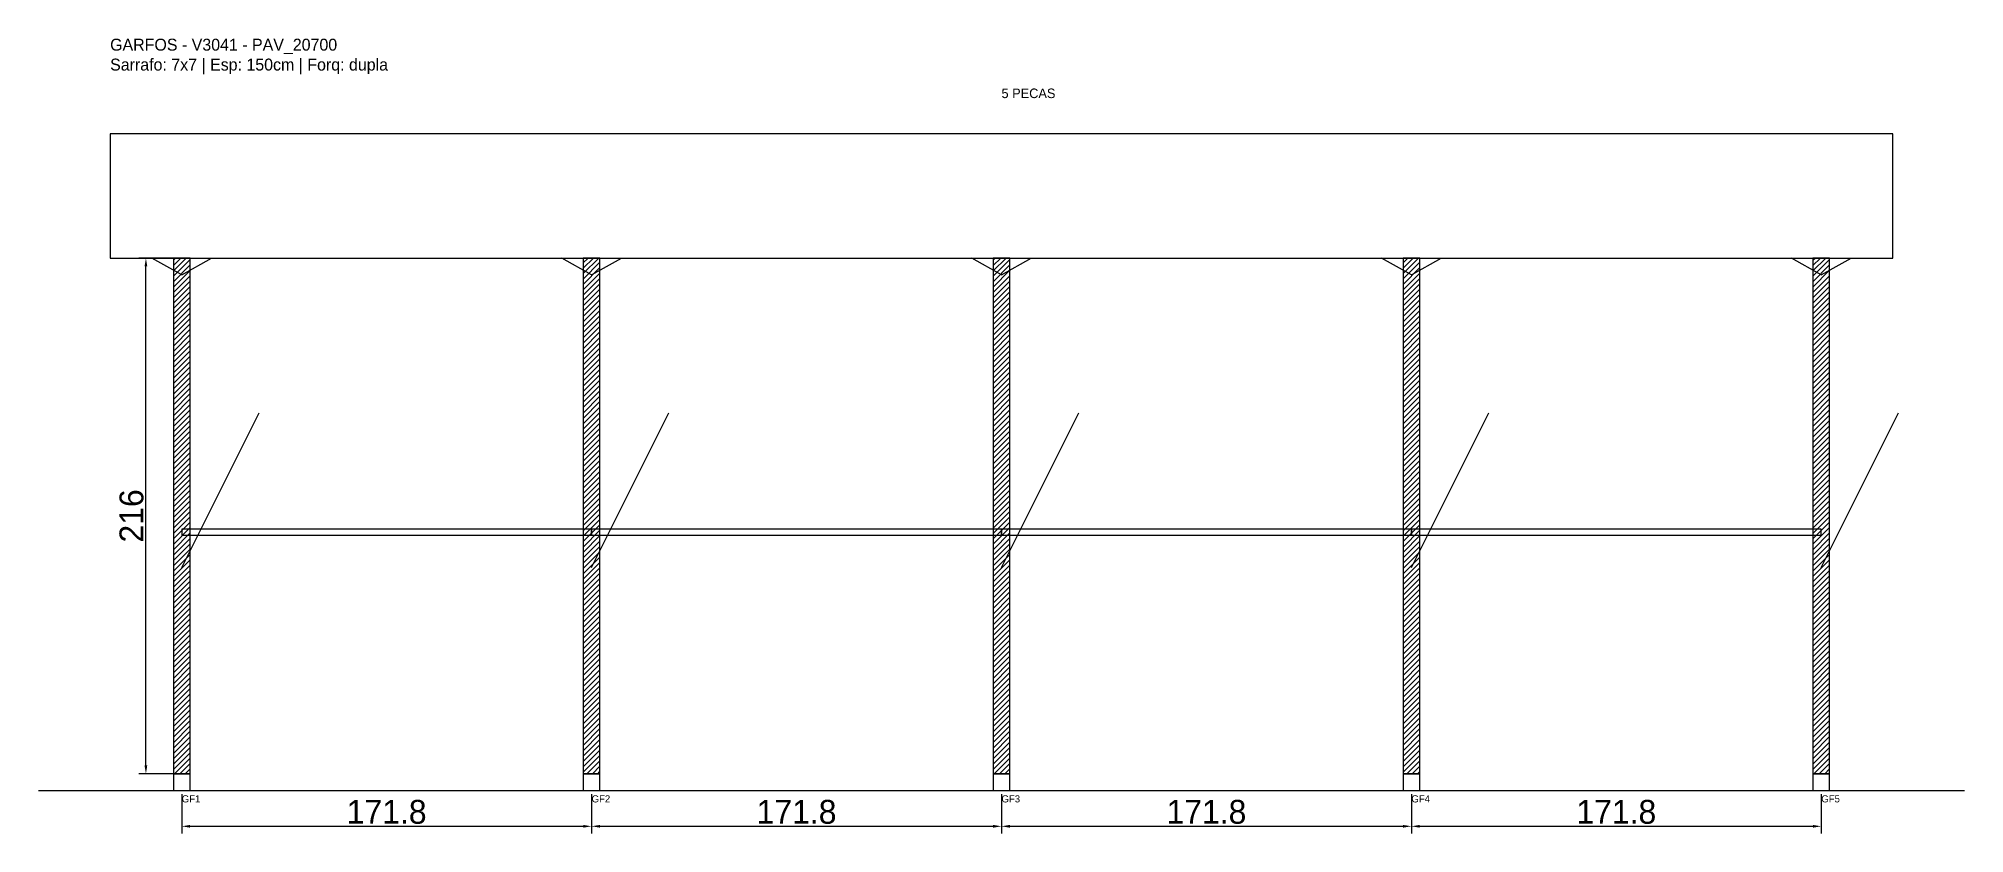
# Model space of a CAD drawing. Header units: metres. Extents: x -30 to 777, y -25 to 308.
import ezdxf

# ---------------------------------------------------------------- set-up
doc = ezdxf.new("R2010")
doc.units = ezdxf.units.M
for name, color, linetype in [('BARRA_ANCORAGEM', 1, 'Continuous'), ('COTA', 241, 'Continuous'), ('GARFOS OK', 3, 'Continuous'), ('NOME DA VIGA', 6, 'Continuous'), ('SARR_7x7', 40, 'Continuous'), ('TIRAS REESCORAMENTO', 252, 'Continuous'), ('VIGAS', 3, 'Continuous')]:
    doc.layers.add(name, color=color, linetype=linetype)
doc.dimstyles.new('EZ DXF', dxfattribs={"dimtxt": 10, "dimasz": 3.5, "dimexe": 3, "dimexo": 1.5, "dimgap": 1, "dimtad": 1, "dimdec": 1, "dimdsep": 46, "dimcen": 2.5, "dimazin": 3, "dimtfac": 1, "dimtmove": 0, "dimatfit": 3})

msp = doc.modelspace()

# ---------------------------------------------------------------- hatches: boundary and pattern name
at = {"layer": 'COTA'}
h = msp.add_hatch(dxfattribs=at)
h.set_pattern_fill('ANSI31', scale=0.5)
h.paths.add_polyline_path([(26.5, 0), (33.5, 0), (33.5, 216), (26.5, 216)])
h = msp.add_hatch(dxfattribs=at)
h.set_pattern_fill('ANSI31', scale=0.5)
h.paths.add_polyline_path([(198.25, 0), (205.25, 0), (205.25, 216), (198.25, 216)])
h = msp.add_hatch(dxfattribs=at)
h.set_pattern_fill('ANSI31', scale=0.5)
h.paths.add_polyline_path([(370, 0), (377, 0), (377, 216), (370, 216)])
h = msp.add_hatch(dxfattribs=at)
h.set_pattern_fill('ANSI31', scale=0.5)
h.paths.add_polyline_path([(541.75, 0), (548.75, 0), (548.75, 216), (541.75, 216)])
h = msp.add_hatch(dxfattribs=at)
h.set_pattern_fill('ANSI31', scale=0.5)
h.paths.add_polyline_path([(713.5, 0), (720.5, 0), (720.5, 216), (713.5, 216)])

# ---------------------------------------------------------------- linework, layer by layer
at = {"layer": 'BARRA_ANCORAGEM'}
for p, q in [((30, 86.4), (62.4, 151.2)), ((201.75, 86.4), (234.15, 151.2)), ((373.5, 86.4), (405.9, 151.2)), ((545.25, 86.4), (577.65, 151.2)), ((717, 86.4), (749.4, 151.2))]:
    msp.add_line(p, q, dxfattribs=at)
at = {"layer": 'GARFOS OK'}
for p, q in [((30, 209), (17.5, 216)), ((17.5, 216), (42.5, 216)), ((30, 209), (42.5, 216)), ((201.75, 209), (189.25, 216)), ((189.25, 216), (214.25, 216)), ((201.75, 209), (214.25, 216)), ((373.5, 209), (361, 216)), ((361, 216), (386, 216)), ((373.5, 209), (386, 216)), ((545.25, 209), (532.75, 216)), ((532.75, 216), (557.75, 216)), ((545.25, 209), (557.75, 216)), ((717, 209), (704.5, 216)), ((704.5, 216), (729.5, 216)), ((717, 209), (729.5, 216))]:
    msp.add_line(p, q, dxfattribs=at)
at = {"layer": 'GARFOS OK', "linetype": 'CONTINUOUS'}
msp.add_line((-30, -7), (777, -7), dxfattribs=at)
at = {"layer": 'GARFOS OK'}
for points in [[(26.5, 0), (33.5, 0), (33.5, 216), (26.5, 216), (26.5, 0)], [(198.25, 0), (205.25, 0), (205.25, 216), (198.25, 216), (198.25, 0)], [(370, 0), (377, 0), (377, 216), (370, 216), (370, 0)], [(541.75, 0), (548.75, 0), (548.75, 216), (541.75, 216), (541.75, 0)], [(713.5, 0), (720.5, 0), (720.5, 216), (713.5, 216), (713.5, 0)]]:
    msp.add_lwpolyline(points, dxfattribs=at)
at = {"layer": 'SARR_7x7'}
for points in [[(26.5, -7), (33.5, -7), (33.5, 0), (26.5, 0), (26.5, -7)], [(198.25, -7), (205.25, -7), (205.25, 0), (198.25, 0), (198.25, -7)], [(370, -7), (377, -7), (377, 0), (370, 0), (370, -7)], [(541.75, -7), (548.75, -7), (548.75, 0), (541.75, 0), (541.75, -7)], [(713.5, -7), (720.5, -7), (720.5, 0), (713.5, 0), (713.5, -7)]]:
    msp.add_lwpolyline(points, dxfattribs=at)
at = {"layer": 'TIRAS REESCORAMENTO'}
for points in [[(30, 100), (201.75, 100), (201.75, 102.5), (30, 102.5), (30, 100)], [(201.75, 100), (373.5, 100), (373.5, 102.5), (201.75, 102.5), (201.75, 100)], [(373.5, 100), (545.25, 100), (545.25, 102.5), (373.5, 102.5), (373.5, 100)], [(545.25, 100), (717, 100), (717, 102.5), (545.25, 102.5), (545.25, 100)]]:
    msp.add_lwpolyline(points, dxfattribs=at)
at = {"layer": 'VIGAS'}
msp.add_lwpolyline([(0, 216), (747, 216), (747, 268), (0, 268), (0, 216)], dxfattribs=at)

# ---------------------------------------------------------------- texts
at = {"layer": 'NOME DA VIGA'}
for s, height, p in [('5 PECAS', 4, (373.5, 283)), ('GF1', 3, (30, -12)), ('GF2', 3, (201.75, -12)), ('GF3', 3, (373.5, -12)), ('GF4', 3, (545.25, -12)), ('GF5', 3, (717, -12))]:
    msp.add_text(s, height=height, dxfattribs=at).set_placement(p)
at = {"layer": 'NOME DA VIGA', "insert": (0, 293), "char_height": 5, "attachment_point": 7}
msp.add_mtext('GARFOS - V3041 - PAV_20700\\PSarrafo: 7x7 | Esp: 150cm | Forq: dupla', dxfattribs=at)

# ---------------------------------------------------------------- dimensions: what is measured, and where the dimension line sits
at = {"layer": 'COTA'}
msp.add_linear_dim(base=(15, 0), p1=(30, 0), p2=(30, 216), angle=90, dimstyle='EZ DXF', dxfattribs=at).render()
for base, p1, p2 in [((30, -22), (30, -7), (201.75, -7)), ((201.75, -22), (201.75, -7), (373.5, -7)), ((373.5, -22), (373.5, -7), (545.25, -7)), ((545.25, -22), (545.25, -7), (717, -7))]:
    msp.add_linear_dim(base=base, p1=p1, p2=p2, dimstyle='EZ DXF', dxfattribs=at).render()

doc.saveas('drawing.dxf')
